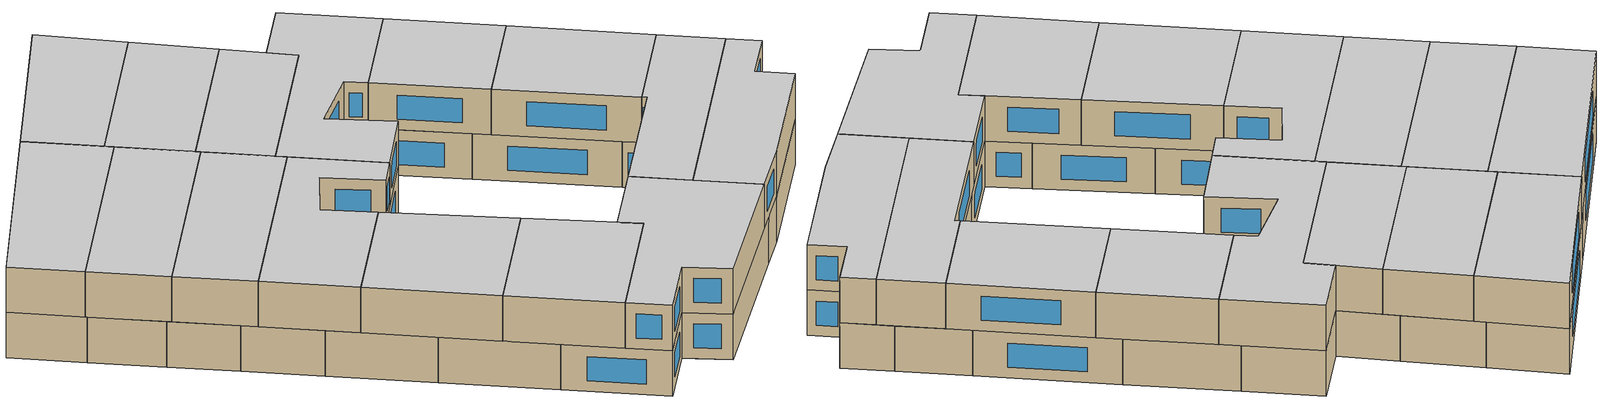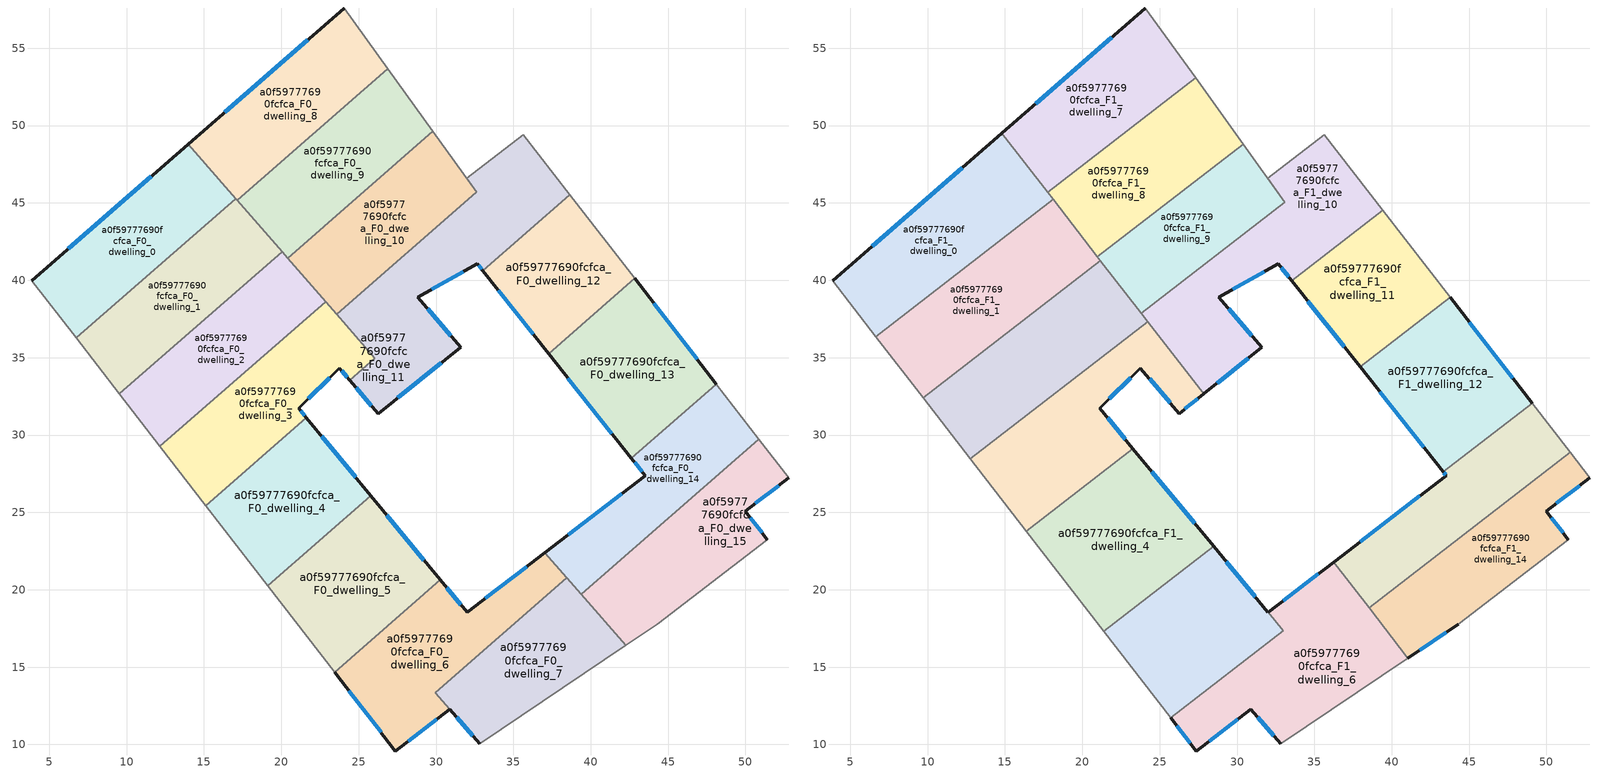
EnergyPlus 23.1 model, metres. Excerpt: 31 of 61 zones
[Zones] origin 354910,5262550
a0f59777690fcfca_F0_dwelling_0
 floor ground (EU_floor_Construction): 13.98,48.79 17.05,45.28 6.73,36.27 3.87,39.97 z0
 wall outside (EU_wall_Construction): 13.98,48.79 3.87,39.97 z0:3
 wall to a0f59777690fcfca_F0_dwelling_1 (EU_wall_Construction): 6.73,36.27 17.05,45.28 z0:3
 wall adiabatic (EU_wall_Construction): 3.87,39.97 6.73,36.27 z0:3
 wall to a0f59777690fcfca_F0_dwelling_8 (EU_wall_Construction): 17.05,45.28 13.98,48.79 z0:3
 window (EU_Window_Construction): 11.61,46.72 6.25,42.04 z0.7:2.3
a0f59777690fcfca_F0_dwelling_1
 floor ground (EU_floor_Construction): 17.05,45.28 20.05,41.84 9.53,32.65 6.73,36.27 z0
 wall to a0f59777690fcfca_F0_dwelling_2 (EU_wall_Construction): 9.53,32.65 20.05,41.84 z0:3
 wall adiabatic (EU_wall_Construction): 6.73,36.27 9.53,32.65 z0:3
 wall to a0f59777690fcfca_F0_dwelling_9 (EU_wall_Construction): 20.05,41.84 17.14,45.17 z0:3
 wall to a0f59777690fcfca_F0_dwelling_8 (EU_wall_Construction): 17.14,45.17 17.05,45.28 z0:3
a0f59777690fcfca_F0_dwelling_10
 floor ground (EU_floor_Construction): 29.8,49.62 32.62,45.69 23.58,37.8 20.42,41.42 z0
 wall to a0f59777690fcfca_F0_dwelling_9 (EU_wall_Construction): 29.8,49.62 20.42,41.42 z0:3
 wall adiabatic (EU_wall_Construction): 32.62,45.69 29.8,49.62 z0:3
 wall to a0f59777690fcfca_F0_dwelling_11 (EU_wall_Construction): 23.58,37.8 32.62,45.69 z0:3
 wall to a0f59777690fcfca_F0_dwelling_2 (EU_wall_Construction): 20.42,41.42 22.87,38.62 z0:3
 wall to a0f59777690fcfca_F0_dwelling_3 (EU_wall_Construction): 22.87,38.62 23.58,37.8 z0:3
 ceiling adiabatic (EU_roof_Construction): 23.75,37.94 21.17,41.27 20.8,40.99 23.58,37.8 z3
a0f59777690fcfca_F0_dwelling_11
 floor ground (EU_floor_Construction): 35.65,49.41 38.65,45.53 33.03,40.62 32.67,41.07 28.81,38.91 31.61,35.66 26.26,31.39 24.42,33.55 26.05,34.97 23.58,37.8 32.62,45.69 31.98,46.58 z0
 wall outside (EU_wall_Construction): 24.42,33.55 26.26,31.39 31.61,35.66 28.81,38.91 32.67,41.07 33.03,40.62 z0:3
 wall adiabatic (EU_wall_Construction): 38.65,45.53 35.65,49.41 31.98,46.58 32.62,45.69 z0:3
 wall to a0f59777690fcfca_F0_dwelling_12 (EU_wall_Construction): 33.03,40.62 38.65,45.53 z0:3
 wall to a0f59777690fcfca_F0_dwelling_3 (EU_wall_Construction): 23.58,37.8 26.05,34.97 24.42,33.55 z0:3
 window (EU_Window_Construction): 32.75,40.97 32.94,40.73 / 29.72,39.42 31.76,40.56 / 30.95,36.42 29.47,38.15 / 27.51,32.39 30.35,34.66 / 24.85,33.04 25.83,31.9 z0.7:2.3
 ceiling adiabatic (EU_roof_Construction): 26.02,35.01 23.75,37.94 23.58,37.8 z3
a0f59777690fcfca_F0_dwelling_12
 floor ground (EU_floor_Construction): 38.65,45.53 42.83,40.12 37.27,35.26 33.03,40.62 z0
 wall outside (EU_wall_Construction): 33.03,40.62 37.27,35.26 z0:3
 wall adiabatic (EU_wall_Construction): 42.83,40.12 38.65,45.53 z0:3
 wall to a0f59777690fcfca_F0_dwelling_13 (EU_wall_Construction): 37.27,35.26 42.83,40.12 z0:3
 window (EU_Window_Construction): 34.02,39.36 36.27,36.52 z0.7:2.3
a0f59777690fcfca_F0_dwelling_13
 floor ground (EU_floor_Construction): 42.83,40.12 48.12,33.29 42.63,28.5 37.27,35.26 z0
 wall outside (EU_wall_Construction): 48.12,33.29 42.83,40.12 / 37.27,35.26 42.63,28.5 z0:3
 wall to a0f59777690fcfca_F0_dwelling_14 (EU_wall_Construction): 42.63,28.5 48.12,33.29 z0:3
 window (EU_Window_Construction): 46.88,34.89 44.07,38.52 / 38.53,33.68 41.37,30.09 z0.7:2.3
a0f59777690fcfca_F0_dwelling_14
 floor ground (EU_floor_Construction): 48.12,33.29 50.87,29.73 39.39,19.7 37.04,22.39 43.53,27.37 42.63,28.5 z0
 wall outside (EU_wall_Construction): 42.63,28.5 43.53,27.37 37.04,22.39 z0:3
 wall adiabatic (EU_wall_Construction): 50.87,29.73 48.12,33.29 z0:3
 wall to a0f59777690fcfca_F0_dwelling_15 (EU_wall_Construction): 39.39,19.7 50.87,29.73 z0:3
 wall to a0f59777690fcfca_F0_dwelling_6 (EU_wall_Construction): 37.04,22.39 38.45,20.78 z0:3
 wall to a0f59777690fcfca_F0_dwelling_7 (EU_wall_Construction): 38.45,20.78 39.39,19.7 z0:3
 window (EU_Window_Construction): 42,26.2 38.56,23.56 / 42.84,28.23 43.32,27.64 z0.7:2.3
a0f59777690fcfca_F0_dwelling_15
 floor ground (EU_floor_Construction): 50.87,29.73 52.8,27.24 49.98,25.08 51.41,23.24 44.29,17.77 42.27,16.4 39.39,19.7 z0
 wall outside (EU_wall_Construction): 51.41,23.24 49.98,25.08 52.8,27.24 z0:3
 wall adiabatic (EU_wall_Construction): 42.27,16.4 44.29,17.77 51.41,23.24 / 52.8,27.24 50.87,29.73 z0:3
 wall to a0f59777690fcfca_F0_dwelling_7 (EU_wall_Construction): 39.39,19.7 42.27,16.4 z0:3
 window (EU_Window_Construction): 50.64,25.58 52.14,26.73 / 51.07,23.67 50.32,24.64 z0.7:2.3
a0f59777690fcfca_F0_dwelling_2
 floor ground (EU_floor_Construction): 20.05,41.84 22.87,38.62 12.16,29.26 9.53,32.65 z0
 wall to a0f59777690fcfca_F0_dwelling_3 (EU_wall_Construction): 12.16,29.26 22.87,38.62 z0:3
 wall adiabatic (EU_wall_Construction): 9.53,32.65 12.16,29.26 z0:3
 wall to a0f59777690fcfca_F0_dwelling_9 (EU_wall_Construction): 20.42,41.42 20.05,41.84 z0:3
 ceiling adiabatic (EU_roof_Construction): 22.87,38.62 20.05,41.84 9.53,32.65 12.16,29.26 z3
a0f59777690fcfca_F0_dwelling_3
 floor ground (EU_floor_Construction): 22.87,38.62 26.05,34.97 24.42,33.55 23.76,34.32 21.13,31.72 21.63,31.11 15.12,25.43 12.16,29.26 z0
 wall outside (EU_wall_Construction): 21.63,31.11 21.13,31.72 23.76,34.32 24.42,33.55 z0:3
 wall to a0f59777690fcfca_F0_dwelling_4 (EU_wall_Construction): 15.12,25.43 21.63,31.11 z0:3
 wall adiabatic (EU_wall_Construction): 12.16,29.26 15.12,25.43 z0:3
 window (EU_Window_Construction): 23.92,34.14 24.27,33.73 / 21.74,32.33 23.14,33.71 / 21.51,31.25 21.24,31.57 z0.7:2.3
a0f59777690fcfca_F0_dwelling_4
 floor ground (EU_floor_Construction): 21.63,31.11 25.78,26.08 19.12,20.26 15.12,25.43 z0
 wall outside (EU_wall_Construction): 25.78,26.08 21.63,31.11 z0:3
 wall to a0f59777690fcfca_F0_dwelling_5 (EU_wall_Construction): 19.12,20.26 25.78,26.08 z0:3
 wall adiabatic (EU_wall_Construction): 15.12,25.43 19.12,20.26 z0:3
 window (EU_Window_Construction): 24.8,27.26 22.6,29.93 z0.7:2.3
 ceiling adiabatic (EU_roof_Construction): 25.78,26.08 23.27,29.11 16.39,23.79 19.12,20.26 z3
a0f59777690fcfca_F0_dwelling_5
 floor ground (EU_floor_Construction): 25.78,26.08 30.27,20.63 23.44,14.67 19.12,20.26 z0
 wall outside (EU_wall_Construction): 30.27,20.63 25.78,26.08 z0:3
 wall to a0f59777690fcfca_F0_dwelling_6 (EU_wall_Construction): 23.44,14.67 30.27,20.63 z0:3
 wall adiabatic (EU_wall_Construction): 19.12,20.26 23.44,14.67 z0:3
 window (EU_Window_Construction): 29.22,21.91 26.83,24.8 z0.7:2.3
 ceiling adiabatic (EU_roof_Construction): 28.48,22.8 25.78,26.08 19.12,20.26 21.39,17.32 z3
a0f59777690fcfca_F0_dwelling_6
 floor ground (EU_floor_Construction): 37.04,22.39 38.45,20.78 29.94,13.35 30.89,12.27 27.38,9.58 23.44,14.67 30.27,20.63 32.01,18.54 z0
 wall outside (EU_wall_Construction): 23.44,14.67 27.38,9.58 30.89,12.27 / 37.04,22.39 32.01,18.54 30.27,20.63 z0:3
 wall to a0f59777690fcfca_F0_dwelling_7 (EU_wall_Construction): 29.95,13.35 38.45,20.78 / 30.89,12.27 29.94,13.35 z0:3
 window (EU_Window_Construction): 24.37,13.48 26.46,10.77 / 31.6,19.03 30.68,20.14 / 35.85,21.49 33.19,19.44 / 28.2,10.21 30.06,11.64 z0.7:2.3
a0f59777690fcfca_F0_dwelling_7
 floor ground (EU_floor_Construction): 38.45,20.78 42.27,16.4 32.84,10.04 29.94,13.35 z0
 wall outside (EU_wall_Construction): 30.89,12.27 32.84,10.04 z0:3
 wall adiabatic (EU_wall_Construction): 32.84,10.04 42.27,16.4 z0:3
 window (EU_Window_Construction): 31.34,11.75 32.38,10.57 z0.7:2.3
a0f59777690fcfca_F0_dwelling_8
 floor ground (EU_floor_Construction): 24.08,57.6 26.89,53.68 17.14,45.17 13.98,48.79 z0
 wall outside (EU_wall_Construction): 24.08,57.6 13.98,48.79 z0:3
 wall to a0f59777690fcfca_F0_dwelling_9 (EU_wall_Construction): 17.14,45.17 26.89,53.68 z0:3
 wall adiabatic (EU_wall_Construction): 26.89,53.68 24.08,57.6 z0:3
 window (EU_Window_Construction): 21.71,55.53 16.35,50.86 z0.7:2.3
a0f59777690fcfca_F0_dwelling_9
 floor ground (EU_floor_Construction): 26.89,53.68 29.8,49.62 20.42,41.42 17.14,45.17 z0
 wall adiabatic (EU_wall_Construction): 29.8,49.62 26.89,53.68 z0:3
a0f59777690fcfca_F1_dwelling_0
 floor to a0f59777690fcfca_F0_dwelling_0 (EU_floor_Construction): 13.98,48.79 17.05,45.28 8.15,37.51 6.66,36.36 3.87,39.97 z3
 floor to a0f59777690fcfca_F0_dwelling_8 (EU_floor_Construction): 14.8,49.5 17.75,45.7 17.14,45.17 13.98,48.79 z3
 floor to a0f59777690fcfca_F0_dwelling_1 (EU_floor_Construction): 17.05,45.28 17.51,44.75 8.15,37.51 z3
 floor to a0f59777690fcfca_F0_dwelling_9 (EU_floor_Construction): 17.75,45.7 18.12,45.22 17.51,44.75 17.14,45.17 z3
 wall outside (EU_wall_Construction): 14.8,49.5 3.87,39.97 z3:6
 wall to a0f59777690fcfca_F1_dwelling_1 (EU_wall_Construction): 6.66,36.36 18.12,45.22 z3:6
 wall adiabatic (EU_wall_Construction): 3.87,39.97 6.66,36.36 z3:6
 wall to a0f59777690fcfca_F1_dwelling_7 (EU_wall_Construction): 17.76,45.69 14.8,49.5 z3:6
 wall to a0f59777690fcfca_F1_dwelling_8 (EU_wall_Construction): 18.12,45.22 17.76,45.69 z3:6
 window (EU_Window_Construction): 12.23,47.27 6.44,42.21 z3.7:5.3
 ceiling to a0f59777690fcfca_F2_dwelling_0 (EU_floor_Construction): 18.12,45.22 14.8,49.5 3.87,39.97 6.66,36.36 z6
a0f59777690fcfca_F1_dwelling_1
 floor to a0f59777690fcfca_F0_dwelling_1 (EU_floor_Construction): 17.51,44.75 20.05,41.84 9.54,32.65 6.73,36.27 8.15,37.51 z3
 floor to a0f59777690fcfca_F0_dwelling_0 (EU_floor_Construction): 8.15,37.51 6.73,36.27 6.66,36.36 z3
 floor to a0f59777690fcfca_F0_dwelling_9 (EU_floor_Construction): 18.12,45.22 20.8,41.75 20.42,41.42 17.51,44.75 z3
 floor adiabatic (EU_floor_Construction): 20.05,41.84 20.8,40.99 9.72,32.41 9.54,32.65 z3
 floor to a0f59777690fcfca_F0_dwelling_10 (EU_floor_Construction): 20.8,41.75 21.17,41.27 20.8,40.99 20.42,41.42 z3
 wall to a0f59777690fcfca_F1_dwelling_2 (EU_wall_Construction): 9.72,32.41 21.17,41.28 z3:6
 wall adiabatic (EU_wall_Construction): 6.66,36.36 9.72,32.41 z3:6
 wall to a0f59777690fcfca_F1_dwelling_8 (EU_wall_Construction): 20.98,41.52 18.12,45.22 z3:6
 wall to a0f59777690fcfca_F1_dwelling_9 (EU_wall_Construction): 21.17,41.28 20.98,41.52 z3:6
 ceiling to a0f59777690fcfca_F2_dwelling_1 (EU_floor_Construction): 21.17,41.28 18.12,45.22 6.66,36.36 9.72,32.41 z6
a0f59777690fcfca_F1_dwelling_10
 floor to a0f59777690fcfca_F0_dwelling_11 (EU_floor_Construction): 35.65,49.41 38.65,45.53 33.03,40.62 32.67,41.07 28.81,38.91 31.61,35.66 27.84,32.65 23.8,37.87 33.08,45.05 31.98,46.58 z3
 floor to a0f59777690fcfca_F0_dwelling_12 (EU_floor_Construction): 38.65,45.53 39.43,44.52 33.55,39.97 33.03,40.62 z3
 wall outside (EU_wall_Construction): 27.84,32.65 31.61,35.66 28.81,38.91 32.67,41.07 33.55,39.96 z3:6
 wall adiabatic (EU_wall_Construction): 39.43,44.52 35.65,49.41 31.98,46.58 33.08,45.05 z3:6
 wall to a0f59777690fcfca_F1_dwelling_11 (EU_wall_Construction): 33.55,39.96 39.43,44.52 z3:6
 wall to a0f59777690fcfca_F1_dwelling_3 (EU_wall_Construction): 24.22,37.33 27.84,32.65 z3:6
 wall to a0f59777690fcfca_F1_dwelling_9 (EU_wall_Construction): 33.08,45.05 23.8,37.87 z3:6
 wall to a0f59777690fcfca_F1_dwelling_2 (EU_wall_Construction): 23.8,37.87 24.22,37.33 z3:6
 window (EU_Window_Construction): 32.87,40.81 33.34,40.22 / 29.72,39.42 31.76,40.56 / 30.95,36.42 29.47,38.15 / 28.73,33.36 30.72,34.95 z3.7:5.3
 ceiling to a0f59777690fcfca_F2_dwelling_10 (EU_floor_Construction): 31.61,35.66 28.81,38.91 32.67,41.07 33.55,39.96 39.43,44.52 35.65,49.41 31.98,46.58 33.08,45.05 23.8,37.87 27.84,32.65 z6
a0f59777690fcfca_F1_dwelling_11
 floor to a0f59777690fcfca_F0_dwelling_12 (EU_floor_Construction): 39.43,44.52 42.83,40.12 37.27,35.26 33.55,39.97 z3
 floor to a0f59777690fcfca_F0_dwelling_13 (EU_floor_Construction): 42.83,40.12 43.77,38.91 37.95,34.41 37.27,35.26 z3
 wall outside (EU_wall_Construction): 33.55,39.96 37.95,34.41 z3:6
 wall adiabatic (EU_wall_Construction): 43.77,38.91 39.43,44.52 z3:6
 wall to a0f59777690fcfca_F1_dwelling_12 (EU_wall_Construction): 37.95,34.41 43.77,38.91 z3:6
 window (EU_Window_Construction): 34.58,38.66 36.92,35.71 z3.7:5.3
 ceiling to a0f59777690fcfca_F2_dwelling_11 (EU_floor_Construction): 43.77,38.91 39.43,44.52 33.55,39.96 37.95,34.41 z6
a0f59777690fcfca_F1_dwelling_12
 floor to a0f59777690fcfca_F0_dwelling_13 (EU_floor_Construction): 43.77,38.91 48.12,33.29 42.63,28.5 37.95,34.41 z3
 floor to a0f59777690fcfca_F0_dwelling_14 (EU_floor_Construction): 48.12,33.29 49.07,32.06 43.33,27.62 42.63,28.5 z3
 wall outside (EU_wall_Construction): 49.07,32.07 43.77,38.91 / 37.95,34.41 43.33,27.62 z3:6
 wall to a0f59777690fcfca_F1_dwelling_13 (EU_wall_Construction): 43.33,27.62 49.07,32.07 z3:6
 window (EU_Window_Construction): 47.82,33.67 45.02,37.3 / 39.21,32.81 42.07,29.22 z3.7:5.3
 ceiling to a0f59777690fcfca_F2_dwelling_12 (EU_floor_Construction): 49.07,32.07 43.77,38.91 37.95,34.41 43.33,27.62 z6
a0f59777690fcfca_F1_dwelling_13
 floor to a0f59777690fcfca_F0_dwelling_14 (EU_floor_Construction): 49.07,32.06 50.87,29.73 39.39,19.7 37.04,22.39 43.53,27.37 43.33,27.62 z3
 floor to a0f59777690fcfca_F0_dwelling_15 (EU_floor_Construction): 50.87,29.73 51.53,28.89 39.5,19.58 39.39,19.7 z3
 floor to a0f59777690fcfca_F0_dwelling_6 (EU_floor_Construction): 37.04,22.39 38.45,20.78 37.6,20.04 36.25,21.79 z3
 floor to a0f59777690fcfca_F0_dwelling_7 (EU_floor_Construction): 38.45,20.78 39.49,19.58 38.53,18.83 37.6,20.04 z3
 wall outside (EU_wall_Construction): 43.33,27.62 43.53,27.37 36.25,21.79 z3:6
 wall adiabatic (EU_wall_Construction): 51.53,28.89 49.07,32.07 z3:6
 wall to a0f59777690fcfca_F1_dwelling_14 (EU_wall_Construction): 38.53,18.83 51.53,28.89 z3:6
 wall to a0f59777690fcfca_F1_dwelling_6 (EU_wall_Construction): 36.25,21.79 38.53,18.83 z3:6
 window (EU_Window_Construction): 41.82,26.06 37.96,23.1 / 43.37,27.56 43.48,27.43 z3.7:5.3
 ceiling to a0f59777690fcfca_F2_dwelling_13 (EU_floor_Construction): 51.53,28.89 49.07,32.07 43.33,27.62 43.53,27.37 36.25,21.79 38.53,18.83 z6
a0f59777690fcfca_F1_dwelling_14
 floor to a0f59777690fcfca_F0_dwelling_15 (EU_floor_Construction): 51.53,28.89 52.8,27.24 49.98,25.08 51.41,23.24 44.29,17.77 42.27,16.4 39.5,19.58 z3
 floor to a0f59777690fcfca_F0_dwelling_7 (EU_floor_Construction): 39.49,19.58 42.27,16.4 41.05,15.58 38.53,18.83 z3
 wall outside (EU_wall_Construction): 41.05,15.58 44.29,17.77 / 51.41,23.24 49.98,25.08 52.8,27.24 z3:6
 wall adiabatic (EU_wall_Construction): 44.29,17.77 51.41,23.24 / 52.8,27.24 51.53,28.89 z3:6
 wall to a0f59777690fcfca_F1_dwelling_6 (EU_wall_Construction): 38.53,18.83 41.05,15.58 z3:6
 window (EU_Window_Construction): 41.81,16.09 43.53,17.25 / 50.64,25.58 52.14,26.73 / 51.07,23.67 50.32,24.64 z3.7:5.3
 ceiling to a0f59777690fcfca_F2_dwelling_14 (EU_floor_Construction): 51.41,23.24 49.98,25.08 52.8,27.24 51.53,28.89 38.53,18.83 41.05,15.58 44.29,17.77 z6
a0f59777690fcfca_F1_dwelling_2
 floor adiabatic (EU_floor_Construction): 20.8,40.99 22.87,38.62 12.16,29.26 9.72,32.41 z3; 21.17,41.28 24.22,37.33 24.09,37.22 20.8,40.99 z3
 floor to a0f59777690fcfca_F0_dwelling_3 (EU_floor_Construction): 22.87,38.62 24.09,37.22 12.77,28.47 12.16,29.26 z3
 wall to a0f59777690fcfca_F1_dwelling_3 (EU_wall_Construction): 12.77,28.47 24.22,37.33 z3:6
 wall adiabatic (EU_wall_Construction): 9.72,32.41 12.77,28.47 z3:6
 wall to a0f59777690fcfca_F1_dwelling_9 (EU_wall_Construction): 23.8,37.87 21.17,41.28 z3:6
 ceiling to a0f59777690fcfca_F2_dwelling_2 (EU_floor_Construction): 24.22,37.33 21.17,41.28 9.72,32.41 12.77,28.47 z6
a0f59777690fcfca_F1_dwelling_3
 floor to a0f59777690fcfca_F0_dwelling_3 (EU_floor_Construction): 24.09,37.22 26.02,35.01 26.05,34.97 24.42,33.55 23.76,34.32 21.13,31.72 21.63,31.11 15.12,25.43 12.77,28.47 z3
 floor to a0f59777690fcfca_F0_dwelling_11 (EU_floor_Construction): 26.05,34.97 27.84,32.65 26.26,31.39 24.42,33.55 z3
 floor to a0f59777690fcfca_F0_dwelling_4 (EU_floor_Construction): 21.63,31.11 23.27,29.11 16.39,23.79 15.12,25.43 z3
 floor adiabatic (EU_floor_Construction): 24.22,37.33 26.02,35.01 24.09,37.22 z3
 wall outside (EU_wall_Construction): 23.27,29.12 21.13,31.72 23.76,34.32 26.26,31.39 27.84,32.65 z3:6
 wall to a0f59777690fcfca_F1_dwelling_4 (EU_wall_Construction): 16.39,23.79 23.27,29.12 z3:6
 wall adiabatic (EU_wall_Construction): 12.77,28.47 16.39,23.79 z3:6
 window (EU_Window_Construction): 24.35,33.63 25.67,32.08 / 21.74,32.33 23.14,33.71 / 22.77,29.73 21.63,31.11 / 26.63,31.69 27.47,32.36 z3.7:5.3
 ceiling to a0f59777690fcfca_F2_dwelling_3 (EU_floor_Construction): 23.27,29.12 21.13,31.72 23.76,34.32 26.26,31.39 27.84,32.65 24.22,37.33 12.77,28.47 16.39,23.79 z6
a0f59777690fcfca_F1_dwelling_4
 floor adiabatic (EU_floor_Construction): 23.27,29.12 28.48,22.8 21.39,17.32 16.39,23.79 z3
 wall outside (EU_wall_Construction): 28.48,22.8 23.27,29.12 z3:6
 wall to a0f59777690fcfca_F1_dwelling_5 (EU_wall_Construction): 21.39,17.32 28.48,22.8 z3:6
 wall adiabatic (EU_wall_Construction): 16.39,23.79 21.39,17.32 z3:6
 window (EU_Window_Construction): 27.26,24.29 24.5,27.63 z3.7:5.3
 ceiling to a0f59777690fcfca_F2_dwelling_4 (EU_floor_Construction): 28.48,22.8 23.27,29.12 16.39,23.79 21.39,17.32 z6
a0f59777690fcfca_F1_dwelling_5
 floor to a0f59777690fcfca_F0_dwelling_5 (EU_floor_Construction): 28.48,22.8 30.27,20.63 23.44,14.67 21.39,17.32 z3
 floor to a0f59777690fcfca_F0_dwelling_6 (EU_floor_Construction): 30.27,20.63 32.98,17.35 25.72,11.73 23.44,14.67 z3
 wall outside (EU_wall_Construction): 32,18.54 28.48,22.8 z3:6
 wall adiabatic (EU_wall_Construction): 21.39,17.32 25.72,11.73 z3:6
 wall to a0f59777690fcfca_F1_dwelling_6 (EU_wall_Construction): 25.72,11.73 32.98,17.35 32.01,18.54 z3:6
 window (EU_Window_Construction): 31.18,19.54 29.31,21.8 z3.7:5.3
 ceiling to a0f59777690fcfca_F2_dwelling_5 (EU_floor_Construction): 32.98,17.35 28.48,22.8 21.39,17.32 25.72,11.73 z6
a0f59777690fcfca_F1_dwelling_6
 floor to a0f59777690fcfca_F0_dwelling_6 (EU_floor_Construction): 36.25,21.79 37.6,20.04 29.94,13.35 30.89,12.27 27.38,9.58 25.72,11.73 32.98,17.35 32.01,18.54 z3
 floor to a0f59777690fcfca_F0_dwelling_7 (EU_floor_Construction): 37.6,20.04 41.05,15.58 32.84,10.04 29.95,13.35 z3
 wall outside (EU_wall_Construction): 36.25,21.79 32.01,18.54 / 25.72,11.73 27.38,9.58 30.89,12.27 32.84,10.04 z3:6
 wall adiabatic (EU_wall_Construction): 32.84,10.04 41.05,15.58 z3:6
 window (EU_Window_Construction): 35.25,21.03 33,19.3 / 31.34,11.75 32.38,10.57 / 28.2,10.21 30.06,11.64 / 26.11,11.22 26.99,10.08 z3.7:5.3
 ceiling to a0f59777690fcfca_F2_dwelling_6 (EU_floor_Construction): 41.05,15.58 36.25,21.79 32.01,18.54 32.98,17.35 25.72,11.73 27.38,9.58 30.89,12.27 32.84,10.04 z6
a0f59777690fcfca_F1_dwelling_7
 floor to a0f59777690fcfca_F0_dwelling_8 (EU_floor_Construction): 24.08,57.6 26.89,53.68 17.75,45.7 14.8,49.5 z3
 floor to a0f59777690fcfca_F0_dwelling_9 (EU_floor_Construction): 26.89,53.68 27.32,53.09 17.76,45.69 17.75,45.7 z3
 wall outside (EU_wall_Construction): 24.08,57.6 14.8,49.5 z3:6
 wall to a0f59777690fcfca_F1_dwelling_8 (EU_wall_Construction): 17.76,45.69 27.32,53.09 z3:6
 wall adiabatic (EU_wall_Construction): 27.32,53.09 24.08,57.6 z3:6
 window (EU_Window_Construction): 21.9,55.7 16.98,51.41 z3.7:5.3
 ceiling to a0f59777690fcfca_F2_dwelling_7 (EU_floor_Construction): 27.32,53.09 24.08,57.6 14.8,49.5 17.76,45.69 z6
a0f59777690fcfca_F1_dwelling_8
 floor to a0f59777690fcfca_F0_dwelling_9 (EU_floor_Construction): 27.32,53.09 29.8,49.62 20.8,41.75 17.76,45.69 z3
 floor to a0f59777690fcfca_F0_dwelling_10 (EU_floor_Construction): 29.8,49.62 30.39,48.8 20.98,41.52 20.8,41.75 z3
 wall to a0f59777690fcfca_F1_dwelling_9 (EU_wall_Construction): 20.98,41.52 30.39,48.8 z3:6
 wall adiabatic (EU_wall_Construction): 30.39,48.8 27.32,53.09 z3:6
 ceiling to a0f59777690fcfca_F2_dwelling_8 (EU_floor_Construction): 30.39,48.8 27.32,53.09 17.76,45.69 20.98,41.52 z6
a0f59777690fcfca_F1_dwelling_9
 floor to a0f59777690fcfca_F0_dwelling_10 (EU_floor_Construction): 30.39,48.8 32.62,45.69 23.75,37.94 20.98,41.52 z3
 floor to a0f59777690fcfca_F0_dwelling_11 (EU_floor_Construction): 32.62,45.69 33.08,45.05 23.8,37.87 23.75,37.94 z3
 wall adiabatic (EU_wall_Construction): 33.08,45.05 30.39,48.8 z3:6
 ceiling to a0f59777690fcfca_F2_dwelling_9 (EU_floor_Construction): 33.08,45.05 30.39,48.8 20.98,41.52 23.8,37.87 z6
[Building]
EU S2 Campaign: North Axis=0; Terrain=City; Solar Distribution=FullExterior
[Site:Location]
Budapest.Ferenc.Liszt.Intl.AP: Latitude=47.437; Longitude=19.256; Time Zone=1; Elevation=185
[SizingPeriod:WeatherFileDays]
AnnualSizingPeriod: Begin Month=1; Begin Day of Month=1; End Month=12; End Day of Month=31; Day of Week for Start Day=Monday; Use Weather File Daylight Saving Period=No; Use Weather File Rain and Snow Indicators=No
[MATERIAL]
EU_InternalMass_Material: Roughness=MediumRough; Thickness=0.1; Conductivity=1; Density=1800; Specific Heat=900; Thermal Absorptance=0.9; Solar Absorptance=0.7; Visible Absorptance=0.7
[MATERIAL:NOMASS] Roughness=MediumRough; Thermal Absorptance=0.9; Solar Absorptance=0.7; Visible Absorptance=0.7
Name | Thermal Resistance
EU_wall_NoMass | 0.832559
EU_roof_NoMass | 1.39638
EU_floor_NoMass | 0.872794
[WINDOWMATERIAL:SIMPLEGLAZINGSYSTEM]
EU_Window_SimpleGlazing: UFactor=2.79869; Solar Heat Gain Coefficient=0.75; Visible Transmittance=0.75
[CONSTRUCTION]
EU_wall_Construction: EU_wall_NoMass
EU_roof_Construction: EU_roof_NoMass
EU_floor_Construction: EU_floor_NoMass
EU_Window_Construction: EU_Window_SimpleGlazing
EU_InternalMass_Construction: EU_InternalMass_Material
[ZONE] Type=1; Multiplier=1; Ceiling Height=autocalculate; Floor Area=autocalculate; Part of Total Floor Area=Yes
Name | Volume
a0f59777690fcfca_F0_dwelling_0 | 189.7
a0f59777690fcfca_F1_dwelling_0 | 216.786
a0f59777690fcfca_F0_dwelling_1 | 189.679
a0f59777690fcfca_F1_dwelling_1 | 216.788
a0f59777690fcfca_F0_dwelling_10 | 176.458
a0f59777690fcfca_F1_dwelling_10 | 248.154
a0f59777690fcfca_F0_dwelling_11 | 259.432
a0f59777690fcfca_F1_dwelling_11 | 157.465
a0f59777690fcfca_F0_dwelling_12 | 152.019
a0f59777690fcfca_F1_dwelling_12 | 189.694
a0f59777690fcfca_F0_dwelling_13; a0f59777690fcfca_F1_dwelling_7 | 189.691
a0f59777690fcfca_F1_dwelling_13 | 189.69
a0f59777690fcfca_F0_dwelling_14 | 178.448
a0f59777690fcfca_F1_dwelling_14 | 189.686
a0f59777690fcfca_F0_dwelling_15 | 200.912
a0f59777690fcfca_F0_dwelling_2 | 180.715
a0f59777690fcfca_F1_dwelling_2 | 216.749
a0f59777690fcfca_F0_dwelling_3 | 198.669
a0f59777690fcfca_F1_dwelling_3 | 216.849
a0f59777690fcfca_F0_dwelling_4 | 170.814
a0f59777690fcfca_F1_dwelling_4 | 216.71
a0f59777690fcfca_F0_dwelling_5 | 189.673
a0f59777690fcfca_F1_dwelling_5 | 192.337
a0f59777690fcfca_F0_dwelling_6 | 206.615
a0f59777690fcfca_F1_dwelling_6 | 241.131
a0f59777690fcfca_F0_dwelling_7 | 172.738
a0f59777690fcfca_F0_dwelling_8 | 189.693
a0f59777690fcfca_F1_dwelling_8 | 189.697
a0f59777690fcfca_F0_dwelling_9 | 189.682
a0f59777690fcfca_F1_dwelling_9 | 163.408
[INTERNALMASS] Construction=EU_InternalMass_Construction
Name | Zone or ZoneList | Surface Area
a0f59777690fcfca_F0_dwelling_0_EU_InternalMass | a0f59777690fcfca_F0_dwelling_0 | 63.2334
a0f59777690fcfca_F0_dwelling_1_EU_InternalMass | a0f59777690fcfca_F0_dwelling_1 | 63.2263
a0f59777690fcfca_F0_dwelling_2_EU_InternalMass | a0f59777690fcfca_F0_dwelling_2 | 60.2384
a0f59777690fcfca_F0_dwelling_3_EU_InternalMass | a0f59777690fcfca_F0_dwelling_3 | 66.223
a0f59777690fcfca_F0_dwelling_4_EU_InternalMass | a0f59777690fcfca_F0_dwelling_4 | 56.938
a0f59777690fcfca_F0_dwelling_5_EU_InternalMass | a0f59777690fcfca_F0_dwelling_5 | 63.2245
a0f59777690fcfca_F0_dwelling_6_EU_InternalMass | a0f59777690fcfca_F0_dwelling_6 | 68.8718
a0f59777690fcfca_F0_dwelling_7_EU_InternalMass | a0f59777690fcfca_F0_dwelling_7 | 57.579
a0f59777690fcfca_F0_dwelling_8_EU_InternalMass | a0f59777690fcfca_F0_dwelling_8 | 63.2311
a0f59777690fcfca_F0_dwelling_9_EU_InternalMass | a0f59777690fcfca_F0_dwelling_9 | 63.2274
a0f59777690fcfca_F0_dwelling_10_EU_InternalMass | a0f59777690fcfca_F0_dwelling_10 | 58.8183
a0f59777690fcfca_F0_dwelling_11_EU_InternalMass | a0f59777690fcfca_F0_dwelling_11 | 86.478
a0f59777690fcfca_F0_dwelling_12_EU_InternalMass | a0f59777690fcfca_F0_dwelling_12 | 50.6729
a0f59777690fcfca_F0_dwelling_13_EU_InternalMass | a0f59777690fcfca_F0_dwelling_13 | 63.2303
a0f59777690fcfca_F0_dwelling_14_EU_InternalMass | a0f59777690fcfca_F0_dwelling_14 | 59.483
a0f59777690fcfca_F0_dwelling_15_EU_InternalMass | a0f59777690fcfca_F0_dwelling_15 | 66.9708
a0f59777690fcfca_F1_dwelling_0_EU_InternalMass | a0f59777690fcfca_F1_dwelling_0 | 72.2622
a0f59777690fcfca_F1_dwelling_1_EU_InternalMass | a0f59777690fcfca_F1_dwelling_1 | 72.2628
a0f59777690fcfca_F1_dwelling_2_EU_InternalMass | a0f59777690fcfca_F1_dwelling_2 | 72.2497
a0f59777690fcfca_F1_dwelling_3_EU_InternalMass | a0f59777690fcfca_F1_dwelling_3 | 72.2827
a0f59777690fcfca_F1_dwelling_4_EU_InternalMass | a0f59777690fcfca_F1_dwelling_4 | 72.2366
a0f59777690fcfca_F1_dwelling_5_EU_InternalMass | a0f59777690fcfca_F1_dwelling_5 | 64.1364
a0f59777690fcfca_F1_dwelling_6_EU_InternalMass | a0f59777690fcfca_F1_dwelling_6 | 80.3788
a0f59777690fcfca_F1_dwelling_7_EU_InternalMass | a0f59777690fcfca_F1_dwelling_7 | 63.2305
a0f59777690fcfca_F1_dwelling_8_EU_InternalMass | a0f59777690fcfca_F1_dwelling_8 | 63.232
a0f59777690fcfca_F1_dwelling_9_EU_InternalMass | a0f59777690fcfca_F1_dwelling_9 | 54.4799
a0f59777690fcfca_F1_dwelling_10_EU_InternalMass | a0f59777690fcfca_F1_dwelling_10 | 82.7177
a0f59777690fcfca_F1_dwelling_11_EU_InternalMass | a0f59777690fcfca_F1_dwelling_11 | 52.4884
a0f59777690fcfca_F1_dwelling_12_EU_InternalMass | a0f59777690fcfca_F1_dwelling_12 | 63.2314
a0f59777690fcfca_F1_dwelling_13_EU_InternalMass | a0f59777690fcfca_F1_dwelling_13 | 63.2299
a0f59777690fcfca_F1_dwelling_14_EU_InternalMass | a0f59777690fcfca_F1_dwelling_14 | 63.2289
[OTHEREQUIPMENT] Fuel Type=Electricity; Design Level Calculation Method=Watts/Area; Power per Zone Floor Area=1; Fraction Latent=0; Fraction Radiant=0; Fraction Lost=0; Carbon Dioxide Generation Rate=0; EndUse Subcategory=EU_Step8_InternalGains
Name | Zone or ZoneList or Space or SpaceList | Schedule
EU_Step8_InternalGain_a0f59777690fcfca_F0_dwelling_0_f000 | a0f59777690fcfca_F0_dwelling_0 | EU_Step8_GainSchedule_a0f59777690fcfca_F0_dwelling_0_f000
EU_Step8_InternalGain_a0f59777690fcfca_F0_dwelling_1_f000 | a0f59777690fcfca_F0_dwelling_1 | EU_Step8_GainSchedule_a0f59777690fcfca_F0_dwelling_1_f000
EU_Step8_InternalGain_a0f59777690fcfca_F0_dwelling_2_f000 | a0f59777690fcfca_F0_dwelling_2 | EU_Step8_GainSchedule_a0f59777690fcfca_F0_dwelling_2_f000
EU_Step8_InternalGain_a0f59777690fcfca_F0_dwelling_3_f000 | a0f59777690fcfca_F0_dwelling_3 | EU_Step8_GainSchedule_a0f59777690fcfca_F0_dwelling_3_f000
EU_Step8_InternalGain_a0f59777690fcfca_F0_dwelling_4_f000 | a0f59777690fcfca_F0_dwelling_4 | EU_Step8_GainSchedule_a0f59777690fcfca_F0_dwelling_4_f000
EU_Step8_InternalGain_a0f59777690fcfca_F0_dwelling_5_f000 | a0f59777690fcfca_F0_dwelling_5 | EU_Step8_GainSchedule_a0f59777690fcfca_F0_dwelling_5_f000
EU_Step8_InternalGain_a0f59777690fcfca_F0_dwelling_6_f000 | a0f59777690fcfca_F0_dwelling_6 | EU_Step8_GainSchedule_a0f59777690fcfca_F0_dwelling_6_f000
EU_Step8_InternalGain_a0f59777690fcfca_F0_dwelling_7_f000 | a0f59777690fcfca_F0_dwelling_7 | EU_Step8_GainSchedule_a0f59777690fcfca_F0_dwelling_7_f000
EU_Step8_InternalGain_a0f59777690fcfca_F0_dwelling_8_f000 | a0f59777690fcfca_F0_dwelling_8 | EU_Step8_GainSchedule_a0f59777690fcfca_F0_dwelling_8_f000
EU_Step8_InternalGain_a0f59777690fcfca_F0_dwelling_9_f000 | a0f59777690fcfca_F0_dwelling_9 | EU_Step8_GainSchedule_a0f59777690fcfca_F0_dwelling_9_f000
EU_Step8_InternalGain_a0f59777690fcfca_F0_dwelling_10_f000 | a0f59777690fcfca_F0_dwelling_10 | EU_Step8_GainSchedule_a0f59777690fcfca_F0_dwelling_10_f000
EU_Step8_InternalGain_a0f59777690fcfca_F0_dwelling_11_f000 | a0f59777690fcfca_F0_dwelling_11 | EU_Step8_GainSchedule_a0f59777690fcfca_F0_dwelling_11_f000
EU_Step8_InternalGain_a0f59777690fcfca_F0_dwelling_12_f000 | a0f59777690fcfca_F0_dwelling_12 | EU_Step8_GainSchedule_a0f59777690fcfca_F0_dwelling_12_f000
EU_Step8_InternalGain_a0f59777690fcfca_F0_dwelling_13_f000 | a0f59777690fcfca_F0_dwelling_13 | EU_Step8_GainSchedule_a0f59777690fcfca_F0_dwelling_13_f000
EU_Step8_InternalGain_a0f59777690fcfca_F0_dwelling_14_f000 | a0f59777690fcfca_F0_dwelling_14 | EU_Step8_GainSchedule_a0f59777690fcfca_F0_dwelling_14_f000
EU_Step8_InternalGain_a0f59777690fcfca_F0_dwelling_15_f000 | a0f59777690fcfca_F0_dwelling_15 | EU_Step8_GainSchedule_a0f59777690fcfca_F0_dwelling_15_f000
EU_Step8_InternalGain_a0f59777690fcfca_F1_dwelling_0_f000 | a0f59777690fcfca_F1_dwelling_0 | EU_Step8_GainSchedule_a0f59777690fcfca_F1_dwelling_0_f000
EU_Step8_InternalGain_a0f59777690fcfca_F1_dwelling_1_f000 | a0f59777690fcfca_F1_dwelling_1 | EU_Step8_GainSchedule_a0f59777690fcfca_F1_dwelling_1_f000
EU_Step8_InternalGain_a0f59777690fcfca_F1_dwelling_2_f000 | a0f59777690fcfca_F1_dwelling_2 | EU_Step8_GainSchedule_a0f59777690fcfca_F1_dwelling_2_f000
EU_Step8_InternalGain_a0f59777690fcfca_F1_dwelling_3_f000 | a0f59777690fcfca_F1_dwelling_3 | EU_Step8_GainSchedule_a0f59777690fcfca_F1_dwelling_3_f000
EU_Step8_InternalGain_a0f59777690fcfca_F1_dwelling_4_f000 | a0f59777690fcfca_F1_dwelling_4 | EU_Step8_GainSchedule_a0f59777690fcfca_F1_dwelling_4_f000
EU_Step8_InternalGain_a0f59777690fcfca_F1_dwelling_5_f000 | a0f59777690fcfca_F1_dwelling_5 | EU_Step8_GainSchedule_a0f59777690fcfca_F1_dwelling_5_f000
EU_Step8_InternalGain_a0f59777690fcfca_F1_dwelling_6_f000 | a0f59777690fcfca_F1_dwelling_6 | EU_Step8_GainSchedule_a0f59777690fcfca_F1_dwelling_6_f000
EU_Step8_InternalGain_a0f59777690fcfca_F1_dwelling_7_f000 | a0f59777690fcfca_F1_dwelling_7 | EU_Step8_GainSchedule_a0f59777690fcfca_F1_dwelling_7_f000
EU_Step8_InternalGain_a0f59777690fcfca_F1_dwelling_8_f000 | a0f59777690fcfca_F1_dwelling_8 | EU_Step8_GainSchedule_a0f59777690fcfca_F1_dwelling_8_f000
EU_Step8_InternalGain_a0f59777690fcfca_F1_dwelling_9_f000 | a0f59777690fcfca_F1_dwelling_9 | EU_Step8_GainSchedule_a0f59777690fcfca_F1_dwelling_9_f000
EU_Step8_InternalGain_a0f59777690fcfca_F1_dwelling_10_f000 | a0f59777690fcfca_F1_dwelling_10 | EU_Step8_GainSchedule_a0f59777690fcfca_F1_dwelling_10_f000
EU_Step8_InternalGain_a0f59777690fcfca_F1_dwelling_11_f000 | a0f59777690fcfca_F1_dwelling_11 | EU_Step8_GainSchedule_a0f59777690fcfca_F1_dwelling_11_f000
EU_Step8_InternalGain_a0f59777690fcfca_F1_dwelling_12_f000 | a0f59777690fcfca_F1_dwelling_12 | EU_Step8_GainSchedule_a0f59777690fcfca_F1_dwelling_12_f000
EU_Step8_InternalGain_a0f59777690fcfca_F1_dwelling_13_f000 | a0f59777690fcfca_F1_dwelling_13 | EU_Step8_GainSchedule_a0f59777690fcfca_F1_dwelling_13_f000
EU_Step8_InternalGain_a0f59777690fcfca_F1_dwelling_14_f000 | a0f59777690fcfca_F1_dwelling_14 | EU_Step8_GainSchedule_a0f59777690fcfca_F1_dwelling_14_f000
[ZONEVENTILATION:DESIGNFLOWRATE] Schedule=EU_AlwaysOn; Design Flow Rate Calculation Method=AirChanges/Hour; Air Changes per Hour=0.475469; Ventilation Type=Natural; Fan Pressure Rise=0; Fan Total Efficiency=1; Constant Term Coefficient=1; Temperature Term Coefficient=0; Velocity Term Coefficient=0; Velocity Squared Term Coefficient=0; Minimum Indoor Temperature=-100; Maximum Indoor Temperature=100; Delta Temperature=-100; Minimum Outdoor Temperature=-100; Maximum Outdoor Temperature=100; Maximum Wind Speed=40
Name | Zone or ZoneList or Space or SpaceList
EU_ConstantAir_a0f59777690fcfca_F0_dwelling_0 | a0f59777690fcfca_F0_dwelling_0
EU_ConstantAir_a0f59777690fcfca_F0_dwelling_1 | a0f59777690fcfca_F0_dwelling_1
EU_ConstantAir_a0f59777690fcfca_F0_dwelling_2 | a0f59777690fcfca_F0_dwelling_2
EU_ConstantAir_a0f59777690fcfca_F0_dwelling_3 | a0f59777690fcfca_F0_dwelling_3
EU_ConstantAir_a0f59777690fcfca_F0_dwelling_4 | a0f59777690fcfca_F0_dwelling_4
EU_ConstantAir_a0f59777690fcfca_F0_dwelling_5 | a0f59777690fcfca_F0_dwelling_5
EU_ConstantAir_a0f59777690fcfca_F0_dwelling_6 | a0f59777690fcfca_F0_dwelling_6
EU_ConstantAir_a0f59777690fcfca_F0_dwelling_7 | a0f59777690fcfca_F0_dwelling_7
EU_ConstantAir_a0f59777690fcfca_F0_dwelling_8 | a0f59777690fcfca_F0_dwelling_8
EU_ConstantAir_a0f59777690fcfca_F0_dwelling_9 | a0f59777690fcfca_F0_dwelling_9
EU_ConstantAir_a0f59777690fcfca_F0_dwelling_10 | a0f59777690fcfca_F0_dwelling_10
EU_ConstantAir_a0f59777690fcfca_F0_dwelling_11 | a0f59777690fcfca_F0_dwelling_11
EU_ConstantAir_a0f59777690fcfca_F0_dwelling_12 | a0f59777690fcfca_F0_dwelling_12
EU_ConstantAir_a0f59777690fcfca_F0_dwelling_13 | a0f59777690fcfca_F0_dwelling_13
EU_ConstantAir_a0f59777690fcfca_F0_dwelling_14 | a0f59777690fcfca_F0_dwelling_14
EU_ConstantAir_a0f59777690fcfca_F0_dwelling_15 | a0f59777690fcfca_F0_dwelling_15
EU_ConstantAir_a0f59777690fcfca_F1_dwelling_0 | a0f59777690fcfca_F1_dwelling_0
EU_ConstantAir_a0f59777690fcfca_F1_dwelling_1 | a0f59777690fcfca_F1_dwelling_1
EU_ConstantAir_a0f59777690fcfca_F1_dwelling_2 | a0f59777690fcfca_F1_dwelling_2
EU_ConstantAir_a0f59777690fcfca_F1_dwelling_3 | a0f59777690fcfca_F1_dwelling_3
EU_ConstantAir_a0f59777690fcfca_F1_dwelling_4 | a0f59777690fcfca_F1_dwelling_4
EU_ConstantAir_a0f59777690fcfca_F1_dwelling_5 | a0f59777690fcfca_F1_dwelling_5
EU_ConstantAir_a0f59777690fcfca_F1_dwelling_6 | a0f59777690fcfca_F1_dwelling_6
EU_ConstantAir_a0f59777690fcfca_F1_dwelling_7 | a0f59777690fcfca_F1_dwelling_7
EU_ConstantAir_a0f59777690fcfca_F1_dwelling_8 | a0f59777690fcfca_F1_dwelling_8
EU_ConstantAir_a0f59777690fcfca_F1_dwelling_9 | a0f59777690fcfca_F1_dwelling_9
EU_ConstantAir_a0f59777690fcfca_F1_dwelling_10 | a0f59777690fcfca_F1_dwelling_10
EU_ConstantAir_a0f59777690fcfca_F1_dwelling_11 | a0f59777690fcfca_F1_dwelling_11
EU_ConstantAir_a0f59777690fcfca_F1_dwelling_12 | a0f59777690fcfca_F1_dwelling_12
EU_ConstantAir_a0f59777690fcfca_F1_dwelling_13 | a0f59777690fcfca_F1_dwelling_13
EU_ConstantAir_a0f59777690fcfca_F1_dwelling_14 | a0f59777690fcfca_F1_dwelling_14
[HVACTEMPLATE:THERMOSTAT] Constant Heating Setpoint=20; Constant Cooling Setpoint=50
EU_HeatOnly_a0f59777690fcfca_F0_dwelling_0; EU_HeatOnly_a0f59777690fcfca_F0_dwelling_1; EU_HeatOnly_a0f59777690fcfca_F0_dwelling_2; EU_HeatOnly_a0f59777690fcfca_F0_dwelling_3; EU_HeatOnly_a0f59777690fcfca_F0_dwelling_4; EU_HeatOnly_a0f59777690fcfca_F0_dwelling_5; EU_HeatOnly_a0f59777690fcfca_F0_dwelling_6; EU_HeatOnly_a0f59777690fcfca_F0_dwelling_7; EU_HeatOnly_a0f59777690fcfca_F0_dwelling_8; EU_HeatOnly_a0f59777690fcfca_F0_dwelling_9; EU_HeatOnly_a0f59777690fcfca_F0_dwelling_10; EU_HeatOnly_a0f59777690fcfca_F0_dwelling_11; EU_HeatOnly_a0f59777690fcfca_F0_dwelling_12; EU_HeatOnly_a0f59777690fcfca_F0_dwelling_13; EU_HeatOnly_a0f59777690fcfca_F0_dwelling_14; EU_HeatOnly_a0f59777690fcfca_F0_dwelling_15; EU_HeatOnly_a0f59777690fcfca_F1_dwelling_0; EU_HeatOnly_a0f59777690fcfca_F1_dwelling_1; EU_HeatOnly_a0f59777690fcfca_F1_dwelling_2; EU_HeatOnly_a0f59777690fcfca_F1_dwelling_3; EU_HeatOnly_a0f59777690fcfca_F1_dwelling_4; EU_HeatOnly_a0f59777690fcfca_F1_dwelling_5; EU_HeatOnly_a0f59777690fcfca_F1_dwelling_6; EU_HeatOnly_a0f59777690fcfca_F1_dwelling_7; EU_HeatOnly_a0f59777690fcfca_F1_dwelling_8; EU_HeatOnly_a0f59777690fcfca_F1_dwelling_9; EU_HeatOnly_a0f59777690fcfca_F1_dwelling_10; EU_HeatOnly_a0f59777690fcfca_F1_dwelling_11; EU_HeatOnly_a0f59777690fcfca_F1_dwelling_12; EU_HeatOnly_a0f59777690fcfca_F1_dwelling_13; EU_HeatOnly_a0f59777690fcfca_F1_dwelling_14; EU_HeatOnly_a0f59777690fcfca_F2_dwelling_0; EU_HeatOnly_a0f59777690fcfca_F2_dwelling_1; EU_HeatOnly_a0f59777690fcfca_F2_dwelling_2; EU_HeatOnly_a0f59777690fcfca_F2_dwelling_3; EU_HeatOnly_a0f59777690fcfca_F2_dwelling_4; EU_HeatOnly_a0f59777690fcfca_F2_dwelling_5; EU_HeatOnly_a0f59777690fcfca_F2_dwelling_6; EU_HeatOnly_a0f59777690fcfca_F2_dwelling_7; EU_HeatOnly_a0f59777690fcfca_F2_dwelling_8
[HVACTEMPLATE:ZONE:IDEALLOADSAIRSYSTEM] System Availability Schedule=EU_AlwaysOn; Maximum Heating Supply Air Temperature=50; Minimum Cooling Supply Air Temperature=13; Maximum Heating Supply Air Humidity Ratio=0.0156; Minimum Cooling Supply Air Humidity Ratio=0.0077; Heating Limit=NoLimit; Cooling Limit=NoLimit; Heating Availability Schedule=EU_AlwaysOn; Cooling Availability Schedule=EU_CoolingOff; Dehumidification Control Type=ConstantSensibleHeatRatio; Cooling Sensible Heat Ratio=0.7; Dehumidification Setpoint=60; Humidification Control Type=None; Humidification Setpoint=30; Outdoor Air Method=None; Outdoor Air Flow Rate per Person=0.00944; Outdoor Air Flow Rate per Zone Floor Area=0; Outdoor Air Flow Rate per Zone=0; Demand Controlled Ventilation Type=None; Outdoor Air Economizer Type=NoEconomizer; Heat Recovery Type=None; Sensible Heat Recovery Effectiveness=0.7; Latent Heat Recovery Effectiveness=0.65
Name | Template Thermostat
a0f59777690fcfca_F0_dwelling_0 | EU_HeatOnly_a0f59777690fcfca_F0_dwelling_0
a0f59777690fcfca_F0_dwelling_1 | EU_HeatOnly_a0f59777690fcfca_F0_dwelling_1
a0f59777690fcfca_F0_dwelling_2 | EU_HeatOnly_a0f59777690fcfca_F0_dwelling_2
a0f59777690fcfca_F0_dwelling_3 | EU_HeatOnly_a0f59777690fcfca_F0_dwelling_3
a0f59777690fcfca_F0_dwelling_4 | EU_HeatOnly_a0f59777690fcfca_F0_dwelling_4
a0f59777690fcfca_F0_dwelling_5 | EU_HeatOnly_a0f59777690fcfca_F0_dwelling_5
a0f59777690fcfca_F0_dwelling_6 | EU_HeatOnly_a0f59777690fcfca_F0_dwelling_6
a0f59777690fcfca_F0_dwelling_7 | EU_HeatOnly_a0f59777690fcfca_F0_dwelling_7
a0f59777690fcfca_F0_dwelling_8 | EU_HeatOnly_a0f59777690fcfca_F0_dwelling_8
a0f59777690fcfca_F0_dwelling_9 | EU_HeatOnly_a0f59777690fcfca_F0_dwelling_9
a0f59777690fcfca_F0_dwelling_10 | EU_HeatOnly_a0f59777690fcfca_F0_dwelling_10
a0f59777690fcfca_F0_dwelling_11 | EU_HeatOnly_a0f59777690fcfca_F0_dwelling_11
a0f59777690fcfca_F0_dwelling_12 | EU_HeatOnly_a0f59777690fcfca_F0_dwelling_12
a0f59777690fcfca_F0_dwelling_13 | EU_HeatOnly_a0f59777690fcfca_F0_dwelling_13
a0f59777690fcfca_F0_dwelling_14 | EU_HeatOnly_a0f59777690fcfca_F0_dwelling_14
a0f59777690fcfca_F0_dwelling_15 | EU_HeatOnly_a0f59777690fcfca_F0_dwelling_15
a0f59777690fcfca_F1_dwelling_0 | EU_HeatOnly_a0f59777690fcfca_F1_dwelling_0
a0f59777690fcfca_F1_dwelling_1 | EU_HeatOnly_a0f59777690fcfca_F1_dwelling_1
a0f59777690fcfca_F1_dwelling_2 | EU_HeatOnly_a0f59777690fcfca_F1_dwelling_2
a0f59777690fcfca_F1_dwelling_3 | EU_HeatOnly_a0f59777690fcfca_F1_dwelling_3
a0f59777690fcfca_F1_dwelling_4 | EU_HeatOnly_a0f59777690fcfca_F1_dwelling_4
a0f59777690fcfca_F1_dwelling_5 | EU_HeatOnly_a0f59777690fcfca_F1_dwelling_5
a0f59777690fcfca_F1_dwelling_6 | EU_HeatOnly_a0f59777690fcfca_F1_dwelling_6
a0f59777690fcfca_F1_dwelling_7 | EU_HeatOnly_a0f59777690fcfca_F1_dwelling_7
a0f59777690fcfca_F1_dwelling_8 | EU_HeatOnly_a0f59777690fcfca_F1_dwelling_8
a0f59777690fcfca_F1_dwelling_9 | EU_HeatOnly_a0f59777690fcfca_F1_dwelling_9
a0f59777690fcfca_F1_dwelling_10 | EU_HeatOnly_a0f59777690fcfca_F1_dwelling_10
a0f59777690fcfca_F1_dwelling_11 | EU_HeatOnly_a0f59777690fcfca_F1_dwelling_11
a0f59777690fcfca_F1_dwelling_12 | EU_HeatOnly_a0f59777690fcfca_F1_dwelling_12
a0f59777690fcfca_F1_dwelling_13 | EU_HeatOnly_a0f59777690fcfca_F1_dwelling_13
a0f59777690fcfca_F1_dwelling_14 | EU_HeatOnly_a0f59777690fcfca_F1_dwelling_14
[SIZING:ZONE] Zone Cooling Design Supply Air Temperature Input Method=SupplyAirTemperature; Zone Cooling Design Supply Air Temperature=13; Zone Heating Design Supply Air Temperature Input Method=SupplyAirTemperature; Zone Heating Design Supply Air Temperature=50; Zone Cooling Design Supply Air Humidity Ratio=0.008; Zone Heating Design Supply Air Humidity Ratio=0.008; Cooling Design Air Flow Method=DesignDay; Cooling Design Air Flow Rate=0; Cooling Minimum Air Flow per Zone Floor Area=0.000762; Cooling Minimum Air Flow=0; Cooling Minimum Air Flow Fraction=0.2; Heating Design Air Flow Method=DesignDay; Heating Design Air Flow Rate=0; Heating Maximum Air Flow per Zone Floor Area=0.002032; Heating Maximum Air Flow=0.141576; Heating Maximum Air Flow Fraction=0.3; Account for Dedicated Outdoor Air System=No; Dedicated Outdoor Air System Control Strategy=NeutralSupplyAir; Dedicated Outdoor Air Low Setpoint Temperature for Design=autosize; Dedicated Outdoor Air High Setpoint Temperature for Design=autosize; Zone Load Sizing Method=Sensible Load Only No Latent Load; Zone Latent Cooling Design Supply Air Humidity Ratio Input Method=HumidityRatioDifference; Zone Cooling Design Supply Air Humidity Ratio Difference=0.005; Zone Latent Heating Design Supply Air Humidity Ratio Input Method=HumidityRatioDifference; Zone Humidification Design Supply Air Humidity Ratio Difference=0.005
a0f59777690fcfca_F0_dwelling_0; a0f59777690fcfca_F0_dwelling_1; a0f59777690fcfca_F0_dwelling_2; a0f59777690fcfca_F0_dwelling_3; a0f59777690fcfca_F0_dwelling_4; a0f59777690fcfca_F0_dwelling_5; a0f59777690fcfca_F0_dwelling_6; a0f59777690fcfca_F0_dwelling_7; a0f59777690fcfca_F0_dwelling_8; a0f59777690fcfca_F0_dwelling_9; a0f59777690fcfca_F0_dwelling_10; a0f59777690fcfca_F0_dwelling_11; a0f59777690fcfca_F0_dwelling_12; a0f59777690fcfca_F0_dwelling_13; a0f59777690fcfca_F0_dwelling_14; a0f59777690fcfca_F0_dwelling_15; a0f59777690fcfca_F1_dwelling_0; a0f59777690fcfca_F1_dwelling_1; a0f59777690fcfca_F1_dwelling_2; a0f59777690fcfca_F1_dwelling_3; a0f59777690fcfca_F1_dwelling_4; a0f59777690fcfca_F1_dwelling_5; a0f59777690fcfca_F1_dwelling_6; a0f59777690fcfca_F1_dwelling_7; a0f59777690fcfca_F1_dwelling_8; a0f59777690fcfca_F1_dwelling_9; a0f59777690fcfca_F1_dwelling_10; a0f59777690fcfca_F1_dwelling_11; a0f59777690fcfca_F1_dwelling_12; a0f59777690fcfca_F1_dwelling_13; a0f59777690fcfca_F1_dwelling_14
[SCHEDULE:CONSTANT]
Name | Hourly Value
EU_AlwaysOn | 1
EU_CoolingOff | 0
[SCHEDULE:FILE] Column Number=1; Rows to Skip at Top=0; Number of Hours of Data=8760; Column Separator=Comma; Interpolate to Timestep=No; Minutes per Item=60; Adjust Schedule for Daylight Savings=Yes
Name | File
EU_Step8_GainSchedule_a0f59777690fcfca_F0_dwelling_0_f000 | ../../schedules/a0f59777690fcfca/a0f59777690fcfca_F0_dwelling_0_f000_gain.csv
EU_Step8_GainSchedule_a0f59777690fcfca_F0_dwelling_1_f000 | ../../schedules/a0f59777690fcfca/a0f59777690fcfca_F0_dwelling_1_f000_gain.csv
EU_Step8_GainSchedule_a0f59777690fcfca_F0_dwelling_2_f000 | ../../schedules/a0f59777690fcfca/a0f59777690fcfca_F0_dwelling_2_f000_gain.csv
EU_Step8_GainSchedule_a0f59777690fcfca_F0_dwelling_3_f000 | ../../schedules/a0f59777690fcfca/a0f59777690fcfca_F0_dwelling_3_f000_gain.csv
EU_Step8_GainSchedule_a0f59777690fcfca_F0_dwelling_4_f000 | ../../schedules/a0f59777690fcfca/a0f59777690fcfca_F0_dwelling_4_f000_gain.csv
EU_Step8_GainSchedule_a0f59777690fcfca_F0_dwelling_5_f000 | ../../schedules/a0f59777690fcfca/a0f59777690fcfca_F0_dwelling_5_f000_gain.csv
EU_Step8_GainSchedule_a0f59777690fcfca_F0_dwelling_6_f000 | ../../schedules/a0f59777690fcfca/a0f59777690fcfca_F0_dwelling_6_f000_gain.csv
EU_Step8_GainSchedule_a0f59777690fcfca_F0_dwelling_7_f000 | ../../schedules/a0f59777690fcfca/a0f59777690fcfca_F0_dwelling_7_f000_gain.csv
EU_Step8_GainSchedule_a0f59777690fcfca_F0_dwelling_8_f000 | ../../schedules/a0f59777690fcfca/a0f59777690fcfca_F0_dwelling_8_f000_gain.csv
EU_Step8_GainSchedule_a0f59777690fcfca_F0_dwelling_9_f000 | ../../schedules/a0f59777690fcfca/a0f59777690fcfca_F0_dwelling_9_f000_gain.csv
EU_Step8_GainSchedule_a0f59777690fcfca_F0_dwelling_10_f000 | ../../schedules/a0f59777690fcfca/a0f59777690fcfca_F0_dwelling_10_f000_gain.csv
EU_Step8_GainSchedule_a0f59777690fcfca_F0_dwelling_11_f000 | ../../schedules/a0f59777690fcfca/a0f59777690fcfca_F0_dwelling_11_f000_gain.csv
EU_Step8_GainSchedule_a0f59777690fcfca_F0_dwelling_12_f000 | ../../schedules/a0f59777690fcfca/a0f59777690fcfca_F0_dwelling_12_f000_gain.csv
EU_Step8_GainSchedule_a0f59777690fcfca_F0_dwelling_13_f000 | ../../schedules/a0f59777690fcfca/a0f59777690fcfca_F0_dwelling_13_f000_gain.csv
EU_Step8_GainSchedule_a0f59777690fcfca_F0_dwelling_14_f000 | ../../schedules/a0f59777690fcfca/a0f59777690fcfca_F0_dwelling_14_f000_gain.csv
EU_Step8_GainSchedule_a0f59777690fcfca_F0_dwelling_15_f000 | ../../schedules/a0f59777690fcfca/a0f59777690fcfca_F0_dwelling_15_f000_gain.csv
EU_Step8_GainSchedule_a0f59777690fcfca_F1_dwelling_0_f000 | ../../schedules/a0f59777690fcfca/a0f59777690fcfca_F1_dwelling_0_f000_gain.csv
EU_Step8_GainSchedule_a0f59777690fcfca_F1_dwelling_1_f000 | ../../schedules/a0f59777690fcfca/a0f59777690fcfca_F1_dwelling_1_f000_gain.csv
EU_Step8_GainSchedule_a0f59777690fcfca_F1_dwelling_2_f000 | ../../schedules/a0f59777690fcfca/a0f59777690fcfca_F1_dwelling_2_f000_gain.csv
EU_Step8_GainSchedule_a0f59777690fcfca_F1_dwelling_3_f000 | ../../schedules/a0f59777690fcfca/a0f59777690fcfca_F1_dwelling_3_f000_gain.csv
EU_Step8_GainSchedule_a0f59777690fcfca_F1_dwelling_4_f000 | ../../schedules/a0f59777690fcfca/a0f59777690fcfca_F1_dwelling_4_f000_gain.csv
EU_Step8_GainSchedule_a0f59777690fcfca_F1_dwelling_5_f000 | ../../schedules/a0f59777690fcfca/a0f59777690fcfca_F1_dwelling_5_f000_gain.csv
EU_Step8_GainSchedule_a0f59777690fcfca_F1_dwelling_6_f000 | ../../schedules/a0f59777690fcfca/a0f59777690fcfca_F1_dwelling_6_f000_gain.csv
EU_Step8_GainSchedule_a0f59777690fcfca_F1_dwelling_7_f000 | ../../schedules/a0f59777690fcfca/a0f59777690fcfca_F1_dwelling_7_f000_gain.csv
EU_Step8_GainSchedule_a0f59777690fcfca_F1_dwelling_8_f000 | ../../schedules/a0f59777690fcfca/a0f59777690fcfca_F1_dwelling_8_f000_gain.csv
EU_Step8_GainSchedule_a0f59777690fcfca_F1_dwelling_9_f000 | ../../schedules/a0f59777690fcfca/a0f59777690fcfca_F1_dwelling_9_f000_gain.csv
EU_Step8_GainSchedule_a0f59777690fcfca_F1_dwelling_10_f000 | ../../schedules/a0f59777690fcfca/a0f59777690fcfca_F1_dwelling_10_f000_gain.csv
EU_Step8_GainSchedule_a0f59777690fcfca_F1_dwelling_11_f000 | ../../schedules/a0f59777690fcfca/a0f59777690fcfca_F1_dwelling_11_f000_gain.csv
EU_Step8_GainSchedule_a0f59777690fcfca_F1_dwelling_12_f000 | ../../schedules/a0f59777690fcfca/a0f59777690fcfca_F1_dwelling_12_f000_gain.csv
EU_Step8_GainSchedule_a0f59777690fcfca_F1_dwelling_13_f000 | ../../schedules/a0f59777690fcfca/a0f59777690fcfca_F1_dwelling_13_f000_gain.csv
EU_Step8_GainSchedule_a0f59777690fcfca_F1_dwelling_14_f000 | ../../schedules/a0f59777690fcfca/a0f59777690fcfca_F1_dwelling_14_f000_gain.csv
